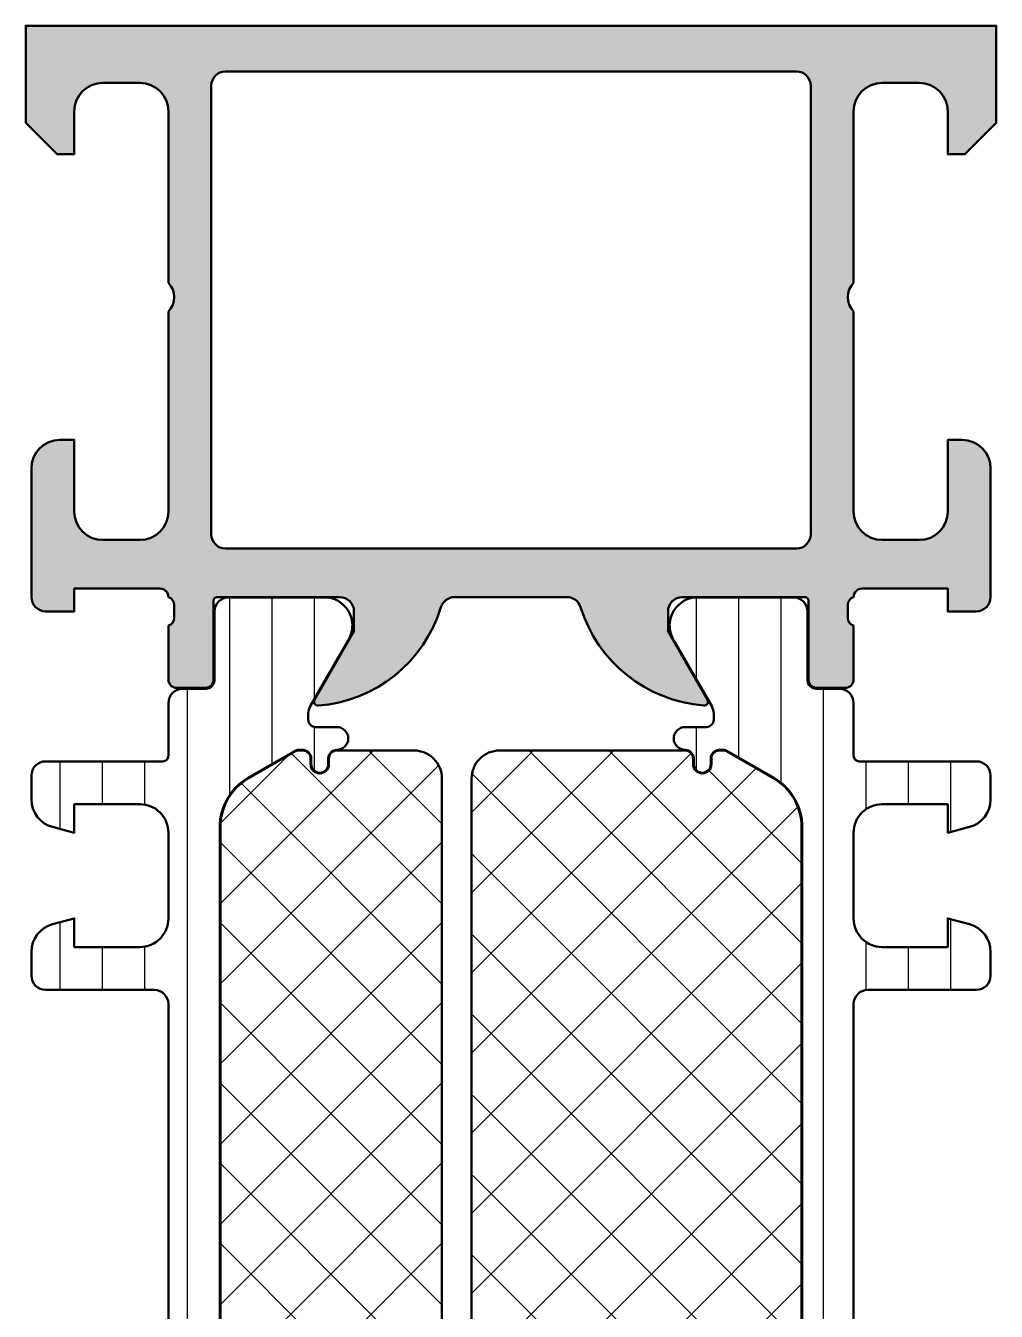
# Model space of a CAD drawing. Extents: x 0 to 115, y 0 to 90.
# Drawn here: x 30 to 64, y 45 to 90 of the extents above; entities that cross this region are included whole.
import ezdxf

# ---------------------------------------------------------------- set-up
doc = ezdxf.new("R2010")
doc.units = 0
for name, color, linetype, lineweight in [('0S-Alu contour', 7, 'Continuous', 50), ('0S-Alu hatch', 252, 'Continuous', 25), ('0S-Plastic contour', 254, 'Continuous', 50), ('0S-Plastic hatch', 253, 'Continuous', 25), ('0S-PT contour', 91, 'Continuous', 50), ('0S-PT hatch', 103, 'Continuous', 25)]:
    doc.layers.add(name, color=color, linetype=linetype, lineweight=lineweight)
pattern_1 = [(90, (0, 0), (-1.4859, 0), [])]
pattern_2 = [(135, (0, 0), (-1.403165018917055, -1.403165018917055), []), (225, (0, 0), (1.403165018917055, -1.403165018917055), [])]

# ---------------------------------------------------------------- blocks, each defined once
blk = doc.blocks.new('345110__4927C524_B477_42C3_8985_33E6DEE008B9_')
at = {"layer": '0S-Alu hatch'}
h = blk.add_hatch(color=256, dxfattribs=at)
edge = h.paths.add_edge_path()
edge.add_line((30.00004422857401, 86.5999677690238), (31.10001981451151, 85.49999242150488))
edge.add_line((31.10001981451151, 85.49999242150488), (31.69999540044901, 85.49999242150488))
edge.add_line((31.69999540044901, 85.49999242150488), (31.69999540044901, 87.0004499467582))
edge.add_ellipse((32.70008179972455, 87.00035591739982), major_axis=(-1.000086403695916, 0), ratio=1, start_angle=270.004949886159, end_angle=359.99461298015063, ccw=False)
edge.add_line((32.69999540044902, 88.00044231736364), (34.000044228574, 88.00044231736364))
edge.add_ellipse((33.9999894198858, 87.0003875090645), major_axis=(-1.000054809801082, 0), ratio=1, start_angle=180.002703004082, end_angle=269.99685986559376, ccw=False)
edge.add_line((35.00004422857401, 87.0004346879711), (35.00004422857401, 80.99999957406224))
edge.add_ellipse((34.47520488825566, 80.49999957406226), major_axis=(-0.7248836686985038, 0), ratio=1, start_angle=136.3884232636862, end_angle=223.6115767363138, ccw=False)
edge.add_line((35.00004422857401, 79.99999957406226), (35.00004422857401, 72.99999957406224))
edge.add_ellipse((33.99998543084504, 73.00005837179123), major_axis=(-1.000058799457453, 0), ratio=1, start_angle=90.003368663642, end_angle=179.996631336242, ccw=False)
edge.add_line((34.00004422857403, 71.99999957406226), (32.699995400449, 71.99999957406226))
edge.add_ellipse((32.70008287101794, 73.00008704463119), major_axis=(-1.000087474394144, 0), ratio=1, start_angle=0.005011256110094564, end_angle=89.99498874391821, ccw=False)
edge.add_line((31.69999540044901, 72.99999957406175), (31.69999540044901, 75.49999957406224))
edge.add_line((31.69999540044901, 75.49999957406224), (31.19999540044901, 75.49999957406224))
edge.add_arc((31.20008287101796, 74.49991210349332), 1.000087474394158, 90.00501125608184, 179.9949887438899)
edge.add_line((30.19999540044902, 74.49999957406276), (30.20005643560526, 69.99999957406226))
edge.add_arc((30.70002569498461, 69.99997646242528), 0.499969259913529, 179.9973514386468, 270.0035228322333)
edge.add_line((30.70005643560527, 69.50000720345679), (31.70005643560526, 69.49999957406226))
edge.add_line((31.70005643560526, 69.49999957406226), (31.70005643560525, 70.29999499642554))
edge.add_line((31.70005643560525, 70.29999499642554), (34.69999721518597, 70.29999499642554))
edge.add_ellipse((34.69992373462045, 69.9999950054245), major_axis=(-0.3000000000000338, 0), ratio=1, start_angle=180.024914814169, end_angle=269.9859662455902, ccw=False)
edge.add_ellipse((34.92108725971384, 69.73260486708922), major_axis=(-0.2788950563274112, 0), ratio=1, start_angle=178.8354106258941, end_angle=253.5801235805034, ccw=False)
edge.add_line((35.19992470625686, 69.72693645909081), (35.19992470625687, 69.27334245909081))
edge.add_ellipse((34.92105661061367, 69.26768179961378), major_axis=(-0.2789255417371784, 0), ratio=1, start_angle=106.42459455535919, end_angle=181.1628700728806, ccw=False)
edge.add_line((34.99992370625687, 69.00013845909082), (34.99992370625687, 67.12012745908228))
edge.add_arc((35.29992370625687, 67.12012745908228), 0.2999999999999971, 180, 270)
edge.add_line((35.29992370625687, 66.8201274590823), (36.27989802529965, 66.8201274590823))
edge.add_arc((36.27989802529965, 67.12012745908228), 0.2999999999999971, 270, 360)
edge.add_line((36.57989802529965, 67.12012745908228), (36.57989802529965, 69.88012910042598))
edge.add_ellipse((36.69989802529967, 69.88012910042595), major_axis=(-0.1200000000000187, 0), ratio=1, start_angle=269.99990065166475, end_angle=360, ccw=False)
edge.add_line((36.69989823337433, 70.00012910042578), (40.99992215826151, 70.00012164437474))
edge.add_ellipse((40.99993504051518, 69.50013452676679), major_axis=(-0.4999871177739289, 0), ratio=1, start_angle=179.9993980350858, end_angle=270.0014762355657, ccw=False)
edge.add_line((41.49992215826151, 69.50012927376724), (41.49992215826151, 68.80012469613257))
edge.add_line((41.49992215826151, 68.80012469613257), (40.11785154607816, 66.40630031446209))
edge.add_arc((40.23623731597507, 66.33795048281695), 0.1367000000000039, 150.0000814796172, 274.3397826725443)
edge.add_arc((39.87716225525233, 71.06955298671195), 4.881907809369219, 274.3397826725372, 343.0454840365642)
edge.add_ellipse((45.02515379858633, 69.50012164437484), major_axis=(-0.499999999999915, 0), ratio=1, start_angle=269.9999999999984, end_angle=343.04548403656656, ccw=False)
edge.add_line((45.02515379858635, 70.00012164437474), (48.95788480078621, 70.00012164437474))
edge.add_ellipse((48.9578848007863, 69.50012164437481), major_axis=(-0.4999999999999432, 0), ratio=1, start_angle=197.2895527157427, end_angle=270.0000000000106, ccw=False)
edge.add_arc((54.13592780200684, 71.1118667470228), 4.923085062803216, 197.2895527157344, 265.5272736079399)
edge.add_arc((53.7626637646576, 66.34005829237509), 0.1367000000000132, 265.5272736079397, 389.9999185203864)
edge.add_line((53.88104953455452, 66.40840812402024), (52.50019586279032, 68.80012469613257))
edge.add_line((52.50019586279032, 68.80012469613257), (52.50019586279032, 69.50012927376929))
edge.add_ellipse((53.00018298053668, 69.50013452676677), major_axis=(-0.4999871177739523, 0), ratio=1, start_angle=-90.00147623556319, end_angle=0.0006019649143240713, ccw=False)
edge.add_line((53.00019586279032, 70.00012164437474), (57.30021978766154, 70.0001291004258))
edge.add_ellipse((57.30021999573622, 69.88012910042598), major_axis=(-0.1200000000000002, 0), ratio=1, start_angle=180, end_angle=270.0000993483421, ccw=False)
edge.add_line((57.42021999573623, 69.88012910042598), (57.42021999573623, 67.120127459043))
edge.add_arc((57.72021999573621, 67.120127459043), 0.2999999999999971, 180, 270)
edge.add_line((57.72021999573621, 66.82012745904301), (58.70019431477901, 66.82012745904301))
edge.add_arc((58.70019431477901, 67.120127459043), 0.2999999999999971, 270, 360)
edge.add_line((59.000194314779, 67.120127459043), (59.000194314779, 69.00013845905153))
edge.add_ellipse((59.07906141042218, 69.26768179957448), major_axis=(-0.2789255417371599, 0), ratio=1, start_angle=-1.1628700728833792, end_angle=73.57540544464422, ccw=False)
edge.add_line((58.80019331477901, 69.27334245905152), (58.80019331477901, 69.72693645905152))
edge.add_ellipse((59.079030761322, 69.7326048670499), major_axis=(-0.2788950563273741, 0), ratio=1, start_angle=-73.58012358051297, end_angle=1.1645893740997053, ccw=False)
edge.add_ellipse((59.30019428644307, 69.99999500539685), major_axis=(-0.3000000000276696, 0), ratio=1, start_angle=270.0140337566381, end_angle=359.9750851880692, ccw=False)
edge.add_line((59.30012080586587, 70.29999499642554), (62.30006146623728, 70.29999499642554))
edge.add_line((62.30006146623728, 70.29999499642554), (62.30006146623728, 69.49999957406226))
edge.add_line((62.30006146623728, 69.49999957406226), (63.30006146623727, 69.50000720345679))
edge.add_arc((63.30009220685794, 69.99997646242527), 0.4999692599135209, 269.9964771677659, 360.0026485613531)
edge.add_line((63.80006146623728, 69.99999957406229), (63.80012250139353, 74.49999957406226))
edge.add_arc((62.80003503082459, 74.49991210349332), 1.000087474394158, 0.0050112561101264, 89.99498874391819)
edge.add_line((62.80012250139353, 75.49999957406224), (62.30012250139353, 75.49999957406224))
edge.add_line((62.30012250139353, 75.49999957406224), (62.30012250139353, 72.99999957406224))
edge.add_ellipse((61.30003510392049, 73.00008697152487), major_axis=(-1.000087401291862, 0), ratio=1, start_angle=90.00501389831959, end_angle=179.9949929319336, ccw=False)
edge.add_line((61.30012262060282, 71.99999957406226), (60.00007379247782, 71.99999957406226))
edge.add_ellipse((60.00013259020679, 73.00005837179123), major_axis=(-1.000058799457453, 0), ratio=1, start_angle=0.0033686637580103707, end_angle=89.9966313363588, ccw=False)
edge.add_line((59.00007379247782, 72.99999957406021), (59.00007379247782, 79.99999957406226))
edge.add_ellipse((59.52491313279617, 80.49999957406226), major_axis=(-0.7248836686985038, 0), ratio=1, start_angle=-43.61157673631379, end_angle=43.61157673631379, ccw=False)
edge.add_line((59.00007379247782, 80.99999957406224), (59.00007379247782, 87.0004346879691))
edge.add_ellipse((60.00012860116605, 87.00038750906447), major_axis=(-1.000054809801089, 0), ratio=1, start_angle=270.00314013440743, end_angle=359.997296995918, ccw=False)
edge.add_line((60.00007379247782, 88.00044231736364), (61.30012262060282, 88.00044231736364))
edge.add_ellipse((61.3000361749872, 87.00035599027989), major_axis=(-1.000086330819863, 0), ratio=1, start_angle=180.0053828449331, end_angle=269.9950474586182, ccw=False)
edge.add_line((62.30012250139353, 87.00044994675758), (62.30012250139353, 85.49999242150488))
edge.add_line((62.30012250139353, 85.49999242150488), (62.90009808733103, 85.49999242150488))
edge.add_line((62.90009808733103, 85.49999242150488), (64.00007367804156, 86.5999677690238))
edge.add_line((64.00007367804156, 86.5999677690238), (64.00004316046343, 89.9999998487151))
edge.add_line((64.00004316046343, 89.9999998487151), (30.00004422857401, 89.9999998487151))
edge.add_line((30.00004422857401, 89.9999998487151), (30.00004422857401, 86.5999677690238))
edge = h.paths.add_edge_path()
edge.add_line((37.00005758001444, 88.39999370896521), (57.00005853368875, 88.39999370896521))
edge.add_ellipse((57.00005579282115, 87.8999909680976), major_axis=(-0.5000027408751199, 0), ratio=1, start_angle=180.0003140784808, end_angle=269.99968592142943, ccw=False)
edge.add_line((57.50005853368875, 87.89999370896523), (57.50005853368875, 72.19999652230524))
edge.add_ellipse((57.00005579282114, 72.19999926317206), major_axis=(-0.500002740875127, 0), ratio=1, start_angle=90.00031407857142, end_angle=179.9996859215194, ccw=False)
edge.add_line((57.00005853368875, 71.69999652230445), (37.00005758001444, 71.69999652230445))
edge.add_ellipse((37.00006032088204, 72.19999926317205), major_axis=(-0.5000027408751128, 0), ratio=1, start_angle=0.00031407848081244083, end_angle=89.99968592143023, ccw=False)
edge.add_line((36.50005758001444, 72.19999652230445), (36.50005758001444, 87.89999370896442))
edge.add_ellipse((37.00006032088205, 87.8999909680976), major_axis=(-0.500002740875127, 0), ratio=1, start_angle=270.0003140785705, end_angle=359.99968592151924, ccw=False)
at = {"layer": '0S-Alu contour', "color": 7}
for points in [[(62.30012250139353, 87.00044994675758), (62.30012250139353, 85.49999242150488), (62.90009808733103, 85.49999242150488), (64.00007367804156, 86.5999677690238), (64.00004316046343, 89.9999998487151), (30.00004422857401, 89.9999998487151), (30.00004422857401, 86.5999677690238)], [(37.00005758001444, 88.39999370896521), (57.00005853368875, 88.39999370896521)], [(32.69999540044902, 88.00044231736364), (34.000044228574, 88.00044231736364)], [(36.50005758001444, 72.19999652230445), (36.50005758001444, 87.89999370896442)], [(57.50005853368875, 87.89999370896523), (57.50005853368875, 72.19999652230524)], [(60.00007379247782, 88.00044231736364), (61.30012262060282, 88.00044231736364)], [(30.00004422857401, 86.5999677690238), (31.10001981451151, 85.49999242150488), (31.69999540044901, 85.49999242150488), (31.69999540044901, 87.0004499467582)], [(35.00004422857401, 87.0004346879711), (35.00004422857401, 80.99999957406224)], [(59.00007379247782, 80.99999957406224), (59.00007379247782, 87.0004346879691)], [(35.00004422857401, 79.99999957406226), (35.00004422857401, 72.99999957406224)], [(59.00007379247782, 72.99999957406021), (59.00007379247782, 79.99999957406226)], [(31.69999540044901, 72.99999957406175), (31.69999540044901, 75.49999957406224), (31.19999540044901, 75.49999957406224)], [(62.80012250139353, 75.49999957406224), (62.30012250139353, 75.49999957406224), (62.30012250139353, 72.99999957406224)], [(30.19999540044902, 74.49999957406276), (30.20005643560526, 69.99999957406226)], [(63.80006146623728, 69.99999957406229), (63.80012250139353, 74.49999957406226)], [(34.00004422857403, 71.99999957406226), (32.699995400449, 71.99999957406226)], [(57.00005853368875, 71.69999652230445), (37.00005758001444, 71.69999652230445)], [(61.30012262060282, 71.99999957406226), (60.00007379247782, 71.99999957406226)], [(30.70005643560527, 69.50000720345679), (31.70005643560526, 69.49999957406226), (31.70005643560525, 70.29999499642554), (34.69999721518597, 70.29999499642554)], [(59.30012080586587, 70.29999499642554), (62.30006146623728, 70.29999499642554), (62.30006146623728, 69.49999957406226), (63.30006146623727, 69.50000720345679)], [(36.57989802529965, 67.12012745908228), (36.57989802529965, 69.88012910042598)], [(36.69989823337433, 70.00012910042578), (40.99992215826151, 70.00012164437474)], [(45.02515379858635, 70.00012164437474), (48.95788480078621, 70.00012164437474)], [(53.00019586279032, 70.00012164437474), (57.30021978766154, 70.0001291004258)], [(57.42021999573623, 69.88012910042598), (57.42021999573623, 67.120127459043)], [(35.19992470625686, 69.72693645909081), (35.19992470625687, 69.27334245909081)], [(41.49992215826151, 69.50012927376724), (41.49992215826151, 68.80012469613257), (40.11785154607816, 66.40630031446209)], [(53.88104953455452, 66.40840812402024), (52.50019586279032, 68.80012469613257), (52.50019586279032, 69.50012927376929)], [(58.80019331477901, 69.27334245905152), (58.80019331477901, 69.72693645905152)], [(34.99992370625687, 69.00013845909082), (34.99992370625687, 67.12012745908228)], [(59.000194314779, 67.120127459043), (59.000194314779, 69.00013845905153)], [(35.29992370625687, 66.8201274590823), (36.27989802529965, 66.8201274590823)], [(57.72021999573621, 66.82012745904301), (58.70019431477901, 66.82012745904301)]]:
    blk.add_lwpolyline(points, dxfattribs=at)
at = {"layer": '0S-Alu contour', "color": 7, "extrusion": (0, 0, -1)}
for centre, radius, start, end in [((-37.00006032088205, 87.8999909680976), 0.500002740875127, 0.0003140784807261, 89.99968592142947), ((-57.00005579282115, 87.8999909680976), 0.5000027408751199, 90.00031407857054, 179.9996859215192), ((-32.70008179972455, 87.00035591739982), 1.000086403695916, 0.0053870198493499, 89.99505011384096), ((-33.9999894198858, 87.0003875090645), 1.000054809801082, 90.00314013440622, 179.997296995918), ((-60.00012860116605, 87.00038750906447), 1.000054809801089, 0.0027030040819815, 89.99685986559255), ((-61.3000361749872, 87.00035599027989), 1.000086330819863, 90.00495254138177, 179.9946171550669), ((-34.47520488825566, 80.49999957406226), 0.7248836686985038, 136.3884232636862, 223.6115767363138), ((-59.52491313279617, 80.49999957406226), 0.7248836686985038, 316.3884232636862, 43.61157673631377), ((-32.70008287101794, 73.00008704463119), 1.000087474394144, 270.0050112560818, 359.9949887438899), ((-33.99998543084504, 73.00005837179123), 1.000058799457453, 180.003368663758, 269.996631336358), ((-60.00013259020679, 73.00005837179123), 1.000058799457453, 270.0033686636412, 359.996631336242), ((-61.30003510392049, 73.00008697152487), 1.000087401291862, 180.0050070680665, 269.9949861016804), ((-37.00006032088204, 72.19999926317205), 0.5000027408751128, 270.0003140785698, 359.9996859215192), ((-57.00005579282114, 72.19999926317206), 0.500002740875127, 180.0003140784807, 269.9996859214286), ((-34.69992373462045, 69.9999950054245), 0.3000000000000338, 90.01403375440981, 179.975085185831), ((-59.30019428644307, 69.99999500539685), 0.3000000000276696, 0.0249148119308007, 89.98596624336184), ((-34.92108725971384, 69.73260486708922), 0.2788950563274112, 106.4198764194966, 181.164589374106), ((-36.69989802529967, 69.88012910042595), 0.1200000000000188, 0, 90.00009934833525), ((-40.99993504051518, 69.50013452676679), 0.499987117773929, 89.99852376443432, 180.0006019649143), ((-45.02515379858633, 69.50012164437484), 0.499999999999915, 16.95451596343344, 90.0000000000016), ((-48.9578848007863, 69.50012164437481), 0.4999999999999432, 89.99999999998941, 162.7104472842573), ((-53.00018298053668, 69.50013452676677), 0.4999871177739523, 359.9993980350857, 90.00147623556323), ((-57.30021999573622, 69.88012910042598), 0.1200000000000002, 89.99990065165794, 180), ((-59.079030761322, 69.7326048670499), 0.2788950563273741, 358.8354106259003, 73.58012358051296), ((-34.92105661061367, 69.26768179961378), 0.2789255417371784, 178.8371299271194, 253.5754054446408), ((-59.07906141042218, 69.26768179957448), 0.2789255417371599, 286.4245945553559, 1.162870072883403)]:
    blk.add_arc(centre, radius, start, end, dxfattribs=at)
at = {"layer": '0S-Alu contour', "color": 7}
for centre, radius, start, end in [((31.20008287101796, 74.49991210349332), 1.000087474394158, 90.00501125608184, 179.9949887438899), ((62.80003503082459, 74.49991210349332), 1.000087474394158, 0.0050112561101264, 89.99498874391819), ((30.70002569498461, 69.99997646242528), 0.499969259913529, 179.9973514386468, 270.0035228322333), ((63.30009220685794, 69.99997646242527), 0.4999692599135209, 269.9964771677659, 0.0026485613531484), ((39.87716225525233, 71.06955298671195), 4.881907809369219, 274.3397826725372, 343.0454840365642), ((54.13592780200684, 71.1118667470228), 4.923085062803216, 197.2895527157344, 265.5272736079399), ((35.29992370625687, 67.12012745908228), 0.2999999999999971, 180, 270), ((36.27989802529965, 67.12012745908228), 0.2999999999999971, 270, 0), ((57.72021999573621, 67.120127459043), 0.2999999999999971, 180, 270), ((58.70019431477901, 67.120127459043), 0.2999999999999971, 270, 0), ((40.23623731597507, 66.33795048281695), 0.1367000000000039, 150.0000814796172, 274.3397826725443), ((53.7626637646576, 66.34005829237509), 0.1367000000000132, 265.5272736079397, 29.99991852038641)]:
    blk.add_arc(centre, radius, start, end, dxfattribs=at)
blk = doc.blocks.new('284597__EB45C29D_2BEA_4F3C_B170_EEB156AF9624___F78159AC_2E2B_49CC_8DCA_907E522DD511_')
at = {"layer": '0S-Plastic hatch'}
h = blk.add_hatch(dxfattribs=at)
h.set_pattern_fill('ANSI31', color=256, scale=0.4680000000000001, angle=45, style=0)
h.set_pattern_definition(pattern_1)
edge = h.paths.add_edge_path()
edge.add_ellipse((31.19999927007807, 62.91925077667281), major_axis=(-0.9999999999999246, 0), ratio=1, start_angle=0, end_angle=75.00000000000142, ccw=False)
edge.add_line((30.19999927007815, 62.91925077667278), (30.19999927007815, 63.75000000004718))
edge.add_ellipse((30.69999927007814, 63.75000000004718), major_axis=(-0.4999999999999965, 0), ratio=1, start_angle=270.00000000000284, end_angle=360, ccw=False)
edge.add_line((30.69999927007812, 64.25000000004718), (34.79999927007813, 64.25000000004712))
edge.add_arc((34.79999927007814, 64.45000000004713), 0.2000000000000028, 269.999999999998, 360)
edge.add_line((34.99999927007814, 64.45000000004711), (34.99999927007814, 66.29000567895665))
edge.add_ellipse((35.49999659117584, 66.29000567895665), major_axis=(-0.4999973210976946, 0), ratio=1, start_angle=269.9996930179746, end_angle=360, ccw=False)
edge.add_line((35.49999927008503, 66.79000300004716), (36.31033060341838, 66.79000300004716))
edge.add_arc((36.31033060341839, 67.09000300004716), 0.2999999999999971, 269.9999999999973, 360)
edge.add_line((36.61033060341839, 67.09000300004713), (36.60999865302136, 69.49000138298342))
edge.add_ellipse((37.10999463045999, 69.49000402260852), major_axis=(-0.4999959774456046, 0), ratio=1, start_angle=-90.00030248118168, end_angle=0.0003024817733034979, ccw=False)
edge.add_line((37.10999727008503, 69.99000000004716), (40.58653876818453, 69.99000000004716))
edge.add_ellipse((40.44422811919317, 69.00018192532431), major_axis=(-0.9999960709244742, 0), ratio=1, start_angle=147.2729839001598, end_angle=261.81839194810016, ccw=False)
edge.add_line((41.28548076818453, 68.45954700004717), (39.96696391887338, 66.17580851337488))
edge.add_arc((40.39997663560373, 65.92580853907532), 0.4999999999999856, 150.0000034006544, 180.0057438232341)
edge.add_line((39.8999766381162, 65.9257584147615), (39.89999927008756, 65.7000000000647))
edge.add_arc((40.14999927010504, 65.70000000006468), 0.2500000000174865, 180, 270.0000000000017)
edge.add_line((40.14999927010505, 65.4500000000472), (40.90040590946913, 65.45000000004715))
edge.add_ellipse((40.90040590946913, 65.05074092693039), major_axis=(-0.3992590731167667, 0), ratio=1, start_angle=90, end_angle=270, ccw=False)
edge.add_arc((40.90040590946911, 64.35000000004706), 0.3014818537665747, 89.99999999999729, 180)
edge.add_line((40.59892405570255, 64.35000000004712), (40.59892405570255, 64.1494292047609))
edge.add_ellipse((40.29949485098879, 64.14942920476093), major_axis=(-0.2994292047137605, 0), ratio=1, start_angle=0, end_angle=180, ccw=False)
edge.add_line((40.00006564627503, 64.14942920476093), (40.00006564627503, 64.35000000004723))
edge.add_arc((39.70006564627507, 64.3500000000472), 0.2999999999999687, 0, 86.60636072854707)
edge.add_line((39.71782431216349, 64.64947392175966), (39.53498646061771, 64.6494739217597))
edge.add_arc((39.5349864606176, 64.4494739217596), 0.2000000000000739, 89.99999999996743, 119.9999999999645)
edge.add_line((39.43498646061767, 64.62267900251663), (37.79999927007812, 63.6787187079369))
edge.add_arc((38.79999927007803, 61.94666790036811), 1.999999999999881, 119.9999999999991, 180)
edge.add_line((36.79999927007815, 61.94666790036815), (36.79999927007815, 20.55333209967902))
edge.add_arc((38.79999927007811, 20.55333209967904), 1.999999999999957, 180, 240.0000000000009)
edge.add_line((37.79999927007815, 18.82128129211018), (39.43498646061765, 17.87732099753067))
edge.add_arc((39.53498646061786, 18.05052607828744), 0.2000000000000044, 239.9999999999321, 269.9999999999288)
edge.add_line((39.53498646061761, 17.85052607828743), (39.71782431216351, 17.85052607828749))
edge.add_arc((39.70006564627508, 18.14999999999994), 0.2999999999999465, 273.3936392714545, 360)
edge.add_line((40.00006564627502, 18.14999999999993), (40.00006564627502, 18.35057079528619))
edge.add_ellipse((40.29949485098879, 18.35057079528619), major_axis=(-0.2994292047137676, 0), ratio=1, start_angle=180, end_angle=360, ccw=False)
edge.add_line((40.59892405570256, 18.35057079528622), (40.59892405570255, 18.14999999999993))
edge.add_arc((40.90040590946908, 18.15000000000002), 0.3014818537665249, 180, 270.0000000000108)
edge.add_ellipse((40.90040590946913, 17.44925907311674), major_axis=(-0.3992590731167524, 0), ratio=1, start_angle=90, end_angle=270, ccw=False)
edge.add_line((40.90040590946913, 17.04999999999999), (40.149999270105, 17.04999999999996))
edge.add_arc((40.14999927010502, 16.79999999998248), 0.2500000000174793, 90.00000000000325, 180)
edge.add_line((39.89999927008754, 16.7999999999824), (39.8999766381162, 16.5742415852856))
edge.add_arc((40.39997663560375, 16.57419146097178), 0.4999999999999961, 179.9942561767658, 209.9999965993444)
edge.add_line((39.96696391887338, 16.32419148667223), (41.28548076818452, 14.04045299999995))
edge.add_ellipse((40.44422811919318, 13.4998180747228), major_axis=(-0.9999960709244679, 0), ratio=1, start_angle=98.1816080518995, end_angle=212.7270160998411, ccw=False)
edge.add_line((40.58653876818453, 12.50999999999996), (37.10999727008504, 12.50999999999996))
edge.add_ellipse((37.10999463045998, 13.00999597743859), major_axis=(-0.4999959774455922, 0), ratio=1, start_angle=-0.0003024817733034979, end_angle=90.00030248118418, ccw=False)
edge.add_line((36.60999865302136, 13.00999861706367), (36.61033060341838, 15.40999699999995))
edge.add_arc((36.31033060341837, 15.40999699999995), 0.3000000000000114, 0, 90)
edge.add_line((36.31033060341837, 15.70999699999996), (35.49999927008502, 15.70999699999996))
edge.add_ellipse((35.49999659117582, 16.20999432109046), major_axis=(-0.4999973210976841, 0), ratio=1, start_angle=0, end_angle=90.00030698202619, ccw=False)
edge.add_line((34.99999927007814, 16.20999432109047), (34.99999927007814, 18.0499999999999))
edge.add_arc((34.79999927007813, 18.04999999999996), 0.200000000000017, 0, 89.99999999998983)
edge.add_line((34.79999927007816, 18.24999999999997), (30.69999927007813, 18.24999999999992))
edge.add_ellipse((30.69999927007814, 18.74999999999991), major_axis=(-0.4999999999999894, 0), ratio=1, start_angle=0, end_angle=89.9999999999996, ccw=False)
edge.add_line((30.19999927007815, 18.74999999999992), (30.19999927007815, 19.58074922337429))
edge.add_ellipse((31.19999927007813, 19.58074922337431), major_axis=(-0.9999999999999822, 0), ratio=1, start_angle=285.0000000000006, end_angle=360, ccw=False)
edge.add_line((30.9411802249756, 20.54667504966336), (31.69999927007814, 20.74999999999998))
edge.add_line((31.69999927007814, 20.74999999999998), (31.69999927007814, 19.74999999999998))
edge.add_line((31.69999927007814, 19.74999999999998), (33.99999927007814, 19.74999999999998))
edge.add_arc((33.99999927007814, 20.74999999999997), 0.9999999999999964, 270, 360)
edge.add_line((34.99999927007813, 20.74999999999998), (34.99999927007814, 23.75000000000004))
edge.add_arc((33.99999927007821, 23.74999999999999), 0.999999999999936, 0, 90.00000000000244)
edge.add_line((33.99999927007816, 24.74999999999992), (31.69999927007815, 24.74999999999995))
edge.add_line((31.69999927007815, 24.74999999999995), (31.69999927007815, 23.75000000000003))
edge.add_line((31.69999927007815, 23.75000000000003), (30.94118022497569, 23.95332495033652))
edge.add_ellipse((31.19999927007823, 24.91925077662568), major_axis=(-1.000000000000096, 0), ratio=1, start_angle=0, end_angle=75.00000000000011, ccw=False)
edge.add_line((30.19999927007813, 24.91925077662567), (30.19999927007814, 25.75000000000001))
edge.add_ellipse((30.69999927007811, 25.75000000000001), major_axis=(-0.4999999999999645, 0), ratio=1, start_angle=270.00000000000125, end_angle=360, ccw=False)
edge.add_line((30.6999992700781, 26.24999999999998), (34.49999927007814, 26.24999999999998))
edge.add_arc((34.49999927007816, 26.74999999999996), 0.4999999999999823, 269.9999999999984, 360)
edge.add_line((34.99999927007813, 26.74999999999995), (34.99999927007814, 55.75000000004711))
edge.add_arc((34.49999927007814, 55.75000000004716), 0.5, 0, 89.9999999999992)
edge.add_line((34.49999927007815, 56.25000000004716), (30.69999927007807, 56.25000000004716))
edge.add_ellipse((30.69999927007812, 56.75000000004712), major_axis=(-0.4999999999999645, 0), ratio=1, start_angle=0, end_angle=89.99999999999511, ccw=False)
edge.add_line((30.19999927007815, 56.75000000004715), (30.19999927007814, 57.58074922342157))
edge.add_ellipse((31.19999927007811, 57.58074922342157), major_axis=(-0.999999999999968, 0), ratio=1, start_angle=284.99999999999875, end_angle=360, ccw=False)
edge.add_line((30.94118022497561, 58.54667504971062), (31.69999927007815, 58.75000000004716))
edge.add_line((31.69999927007815, 58.75000000004716), (31.69999927007815, 57.75000000004716))
edge.add_line((31.69999927007815, 57.75000000004716), (33.99999927007812, 57.75000000004716))
edge.add_arc((33.99999927007816, 58.75000000004715), 0.9999999999999928, 269.9999999999976, 360)
edge.add_line((34.99999927007815, 58.75000000004715), (34.99999927007814, 61.75000000004721))
edge.add_arc((33.99999927007814, 61.75000000004716), 1, 0, 90.00000000000244)
edge.add_line((33.9999992700781, 62.75000000004716), (31.69999927007815, 62.75000000004711))
edge.add_line((31.69999927007815, 62.75000000004711), (31.69999927007815, 61.75000000004717))
edge.add_line((31.69999927007815, 61.75000000004717), (30.94118022497559, 61.95332495038381))
at = {"layer": '0S-Plastic contour', "color": 7}
for points in [[(37.10999727008503, 69.99000000004716), (40.58653876818453, 69.99000000004716)], [(36.61033060341839, 67.09000300004713), (36.60999865302136, 69.49000138298342)], [(41.28548076818453, 68.45954700004717), (39.96696391887338, 66.17580851337488)], [(35.49999927008503, 66.79000300004716), (36.31033060341838, 66.79000300004716)], [(34.99999927007814, 64.45000000004711), (34.99999927007814, 66.29000567895665)], [(39.8999766381162, 65.9257584147615), (39.89999927008756, 65.7000000000647)], [(40.14999927010505, 65.4500000000472), (40.90040590946913, 65.45000000004715)], [(39.43498646061767, 64.62267900251663), (37.79999927007812, 63.6787187079369)], [(39.71782431216349, 64.64947392175966), (39.53498646061771, 64.6494739217597)], [(30.69999927007812, 64.25000000004718), (34.79999927007813, 64.25000000004712)], [(40.00006564627503, 64.14942920476093), (40.00006564627503, 64.35000000004723)], [(40.59892405570255, 64.35000000004712), (40.59892405570255, 64.1494292047609)], [(30.19999927007815, 62.91925077667278), (30.19999927007815, 63.75000000004718)], [(33.9999992700781, 62.75000000004716), (31.69999927007815, 62.75000000004711), (31.69999927007815, 61.75000000004717), (30.94118022497559, 61.95332495038381)], [(34.99999927007815, 58.75000000004715), (34.99999927007814, 61.75000000004721)], [(36.79999927007815, 61.94666790036815), (36.79999927007815, 20.55333209967902)], [(30.94118022497561, 58.54667504971062), (31.69999927007815, 58.75000000004716), (31.69999927007815, 57.75000000004716), (33.99999927007812, 57.75000000004716)], [(30.19999927007815, 56.75000000004715), (30.19999927007814, 57.58074922342157)], [(34.49999927007815, 56.25000000004716), (30.69999927007807, 56.25000000004716)], [(34.99999927007813, 26.74999999999995), (34.99999927007814, 55.75000000004711)]]:
    blk.add_lwpolyline(points, dxfattribs=at)
at = {"layer": '0S-Plastic contour', "color": 7, "extrusion": (0, 0, -1)}
for centre, radius, start, end in [((-37.10999463045999, 69.49000402260852), 0.4999959774456046, 359.9996975182267, 90.0003024811818), ((-40.44422811919317, 69.00018192532431), 0.9999960709244742, 98.18160805189984, 212.7270160998402), ((-35.49999659117584, 66.29000567895665), 0.4999973210976947, 0, 90.00030698202538), ((-40.90040590946913, 65.05074092693039), 0.3992590731167667, 90, 270), ((-30.69999927007814, 63.75000000004718), 0.4999999999999965, 0, 89.99999999999714), ((-40.29949485098879, 64.14942920476093), 0.2994292047137605, 180, 0), ((-31.19999927007807, 62.91925077667281), 0.9999999999999246, 284.9999999999986, 0), ((-31.19999927007811, 57.58074922342157), 0.999999999999968, 0, 75.00000000000126), ((-30.69999927007812, 56.75000000004712), 0.4999999999999645, 270.0000000000049, 0)]:
    blk.add_arc(centre, radius, start, end, dxfattribs=at)
at = {"layer": '0S-Plastic contour', "color": 7}
for centre, radius, start, end in [((36.31033060341839, 67.09000300004716), 0.2999999999999971, 269.9999999999973, 0), ((40.39997663560373, 65.92580853907532), 0.4999999999999856, 150.0000034006544, 180.0057438232341), ((40.14999927010504, 65.70000000006468), 0.2500000000174865, 180, 270.0000000000017), ((34.79999927007814, 64.45000000004713), 0.2000000000000028, 269.999999999998, 0), ((39.5349864606176, 64.4494739217596), 0.2000000000000739, 89.99999999996743, 119.9999999999645), ((39.70006564627507, 64.3500000000472), 0.2999999999999687, 0, 86.60636072854707), ((40.90040590946911, 64.35000000004706), 0.3014818537665747, 89.99999999999729, 180), ((38.79999927007803, 61.94666790036811), 1.999999999999881, 119.9999999999991, 180), ((33.99999927007814, 61.75000000004716), 1, 0, 90.00000000000244), ((33.99999927007816, 58.75000000004715), 0.9999999999999928, 269.9999999999976, 0), ((34.49999927007814, 55.75000000004716), 0.5, 0, 89.9999999999992)]:
    blk.add_arc(centre, radius, start, end, dxfattribs=at)
blk = doc.blocks.new('284597__0D9112DC_7072_488D_A98E_3410700E8DB8___1456116E_A864_4FE1_962E_BF148B484E81_')
at = {"layer": '0S-Plastic hatch'}
h = blk.add_hatch(dxfattribs=at)
h.set_pattern_fill('ANSI31', color=256, scale=0.4680000000000001, angle=45, style=0)
h.set_pattern_definition(pattern_1)
edge = h.paths.add_edge_path()
edge.add_line((63.80004504644476, 62.91925062538794), (63.80004504644476, 63.74999984876232))
edge.add_arc((63.30004504644478, 63.74999984876232), 0.4999999999999858, 0, 89.9999999999992)
edge.add_line((63.30004504644479, 64.24999984876231), (59.20004504644477, 64.24999984876226))
edge.add_ellipse((59.20004504644479, 64.44999984876227), major_axis=(-0.200000000000017, 0), ratio=1, start_angle=0, end_angle=89.99999999999591, ccw=False)
edge.add_line((59.00004504644477, 64.44999984876233), (59.00004504644477, 66.29000552767178))
edge.add_arc((58.50004772534707, 66.29000552767178), 0.4999973210976947, 0, 90.00030698202455)
edge.add_line((58.50004504643789, 66.7900028487623), (57.68971371310453, 66.79000284876228))
edge.add_ellipse((57.68971371310453, 67.09000284876228), major_axis=(-0.2999999999999971, 0), ratio=1, start_angle=0, end_angle=90, ccw=False)
edge.add_line((57.38971371310452, 67.0900028487623), (57.39004566350155, 69.49000123169859))
edge.add_arc((56.89004968606294, 69.49000387132365), 0.4999959774455975, 359.9996975182267, 450.0003024811858)
edge.add_line((56.89004704643786, 69.98999984876228), (53.41350554833838, 69.98999984876227))
edge.add_arc((53.55581619732973, 69.00018177403943), 0.9999960709244582, 98.18160805189915, 212.72701609984)
edge.add_line((52.71456354833839, 68.4595468487623), (54.03308039764953, 66.17580836209004))
edge.add_ellipse((53.6000676809191, 65.92580838779045), major_axis=(-0.5000000000000551, 0), ratio=1, start_angle=179.994256176766, end_angle=209.9999965993447, ccw=False)
edge.add_line((54.10006767840671, 65.92575826347667), (54.10004504643535, 65.69999984877984))
edge.add_ellipse((53.85004504641785, 65.6999998487798), major_axis=(-0.2500000000175007, 0), ratio=1, start_angle=90.00000000000159, end_angle=180, ccw=False)
edge.add_line((53.85004504641786, 65.4499998487623), (53.09963840705377, 65.44999984876227))
edge.add_arc((53.09963840705377, 65.05074077564552), 0.3992590731167524, 90, 270)
edge.add_ellipse((53.09963840705378, 64.3499998487622), major_axis=(-0.3014818537665604, 0), ratio=1, start_angle=180, end_angle=270.00000000000273, ccw=False)
edge.add_line((53.40112026082035, 64.34999984876227), (53.40112026082035, 64.14942905347604))
edge.add_arc((53.70054946553412, 64.14942905347607), 0.2994292047137605, 180, 360)
edge.add_line((53.99997867024787, 64.1494290534761), (53.99997867024788, 64.34999984876237))
edge.add_ellipse((54.29997867024784, 64.34999984876234), major_axis=(-0.2999999999999616, 0), ratio=1, start_angle=273.3936392714543, end_angle=360, ccw=False)
edge.add_line((54.28222000435941, 64.64947377047478), (54.46505785590521, 64.64947377047483))
edge.add_ellipse((54.46505785590534, 64.44947377047488), major_axis=(-0.199999999999946, 0), ratio=1, start_angle=240.000000000026, end_angle=270.0000000000346, ccw=False)
edge.add_line((54.56505785590523, 64.62267885123177), (56.20004504644478, 63.67871855665205))
edge.add_ellipse((55.20004504644483, 61.94666774908323), major_axis=(-1.999999999999923, 0), ratio=1, start_angle=180, end_angle=240.0000000000004, ccw=False)
edge.add_line((57.20004504644475, 61.94666774908327), (57.20004504644477, 20.55333194839416))
edge.add_ellipse((55.20004504644477, 20.5533319483942), major_axis=(-2, 0), ratio=1, start_angle=119.9999999999996, end_angle=180, ccw=False)
edge.add_line((56.20004504644476, 18.82128114082531), (54.56505785590525, 17.8773208462458))
edge.add_ellipse((54.46505785590504, 18.05052592700258), major_axis=(-0.200000000000008, 0), ratio=1, start_angle=90.00000000007333, end_angle=120.00000000006969, ccw=False)
edge.add_line((54.4650578559053, 17.85052592700257), (54.2822200043594, 17.85052592700263))
edge.add_ellipse((54.29997867024783, 18.14999984871507), major_axis=(-0.2999999999999501, 0), ratio=1, start_angle=0, end_angle=86.60636072854561, ccw=False)
edge.add_line((53.99997867024788, 18.14999984871506), (53.99997867024788, 18.35057064400133))
edge.add_arc((53.70054946553413, 18.35057064400133), 0.2994292047137676, 0, 180)
edge.add_line((53.40112026082035, 18.35057064400133), (53.40112026082036, 18.14999984871506))
edge.add_ellipse((53.09963840705383, 18.14999984871516), major_axis=(-0.301481853766532, 0), ratio=1, start_angle=89.9999999999892, end_angle=180, ccw=False)
edge.add_arc((53.09963840705377, 17.44925892183188), 0.3992590731167524, 90, 270)
edge.add_line((53.09963840705377, 17.04999984871512), (53.8500450464179, 17.04999984871509))
edge.add_ellipse((53.85004504641788, 16.79999984869762), major_axis=(-0.2500000000174722, 0), ratio=1, start_angle=180, end_angle=269.9999999999951, ccw=False)
edge.add_line((54.10004504643535, 16.79999984869753), (54.10006767840672, 16.57424143400073))
edge.add_ellipse((53.60006870013785, 16.57419103664289), major_axis=(-0.4999989808087619, 0), ratio=1, start_angle=150.0000347009637, end_angle=180.0057751236176, ccw=False)
edge.add_line((54.0330806707957, 16.32419180849046), (52.71456354833839, 14.04045284871509))
edge.add_arc((53.55581619732973, 13.49981792343794), 0.9999960709244718, 147.2729839001593, 261.8183919481001)
edge.add_line((53.41350554833837, 12.50999984871509), (56.89004704643787, 12.5099998487151))
edge.add_arc((56.89004968606293, 13.00999582615372), 0.4999959774455904, 269.9996975188158, 360.0003024817733)
edge.add_line((57.39004566350155, 13.0099984657788), (57.38971371310452, 15.40999684871508))
edge.add_ellipse((57.68971371310453, 15.40999684871508), major_axis=(-0.3000000000000043, 0), ratio=1, start_angle=269.99999999999864, end_angle=360, ccw=False)
edge.add_line((57.68971371310454, 15.70999684871509), (58.50004504643789, 15.70999684871509))
edge.add_arc((58.50004772534708, 16.2099941698056), 0.4999973210976877, 269.9996930179747, 360)
edge.add_line((59.00004504644477, 16.20999416980561), (59.00004504644477, 18.04999984871504))
edge.add_ellipse((59.20004504644479, 18.04999984871509), major_axis=(-0.2000000000000242, 0), ratio=1, start_angle=270.00000000001427, end_angle=360, ccw=False)
edge.add_line((59.20004504644475, 18.24999984871512), (63.30004504644477, 18.24999984871505))
edge.add_arc((63.30004504644477, 18.74999984871505), 0.4999999999999929, 270.0000000000008, 360)
edge.add_line((63.80004504644476, 18.74999984871505), (63.80004504644476, 19.58074907208943))
edge.add_arc((62.80004504644478, 19.58074907208944), 0.9999999999999857, 0, 74.99999999999898)
edge.add_line((63.05886409154731, 20.54667489837849), (62.30004504644477, 20.74999984871511))
edge.add_line((62.30004504644477, 20.74999984871511), (62.30004504644476, 19.74999984871511))
edge.add_line((62.30004504644476, 19.74999984871511), (60.00004504644476, 19.74999984871511))
edge.add_ellipse((60.00004504644476, 20.74999984871511), major_axis=(-1, 0), ratio=1, start_angle=0, end_angle=90, ccw=False)
edge.add_line((59.00004504644477, 20.74999984871511), (59.00004504644477, 23.74999984871518))
edge.add_ellipse((60.00004504644471, 23.74999984871511), major_axis=(-0.999999999999943, 0), ratio=1, start_angle=269.99999999999756, end_angle=360, ccw=False)
edge.add_line((60.00004504644476, 24.74999984871506), (62.30004504644476, 24.74999984871509))
edge.add_line((62.30004504644476, 24.74999984871509), (62.30004504644476, 23.74999984871517))
edge.add_line((62.30004504644476, 23.74999984871517), (63.05886409154722, 23.95332479905165))
edge.add_arc((62.80004504644467, 24.91925062534081), 1.000000000000101, 285.0000000000001, 360)
edge.add_line((63.80004504644477, 24.9192506253408), (63.80004504644476, 25.74999984871514))
edge.add_arc((63.30004504644481, 25.74999984871515), 0.4999999999999645, 0, 89.9999999999992)
edge.add_line((63.30004504644481, 26.24999984871511), (59.50004504644477, 26.24999984871511))
edge.add_ellipse((59.50004504644475, 26.74999984871509), major_axis=(-0.4999999999999787, 0), ratio=1, start_angle=0, end_angle=90.00000000000239, ccw=False)
edge.add_line((59.00004504644477, 26.74999984871508), (59.00004504644477, 55.74999984876225))
edge.add_ellipse((59.50004504644478, 55.74999984876228), major_axis=(-0.5000000000000142, 0), ratio=1, start_angle=270.00000000000165, end_angle=360, ccw=False)
edge.add_line((59.50004504644477, 56.24999984876229), (63.30004504644484, 56.24999984876229))
edge.add_arc((63.3000450464448, 56.74999984876226), 0.4999999999999645, 270.0000000000041, 360)
edge.add_line((63.80004504644476, 56.74999984876229), (63.80004504644477, 57.5807490721367))
edge.add_arc((62.8000450464448, 57.5807490721367), 0.9999999999999573, 0, 75.00000000000068)
edge.add_line((63.0588640915473, 58.54667489842572), (62.30004504644476, 58.7499998487623))
edge.add_line((62.30004504644476, 58.7499998487623), (62.30004504644476, 57.74999984876229))
edge.add_line((62.30004504644476, 57.74999984876229), (60.0000450464448, 57.74999984876229))
edge.add_ellipse((60.00004504644477, 58.7499998487623), major_axis=(-1.000000000000007, 0), ratio=1, start_angle=0, end_angle=90.00000000000159, ccw=False)
edge.add_line((59.00004504644477, 58.74999984876229), (59.00004504644477, 61.74999984876232))
edge.add_ellipse((60.00004504644476, 61.7499998487623), major_axis=(-0.9999999999999928, 0), ratio=1, start_angle=269.99999999999756, end_angle=360, ccw=False)
edge.add_line((60.0000450464448, 62.74999984876229), (62.30004504644476, 62.74999984876224))
edge.add_line((62.30004504644476, 62.74999984876224), (62.30004504644476, 61.74999984876232))
edge.add_line((62.30004504644476, 61.74999984876232), (63.05886409154734, 61.95332479909898))
edge.add_arc((62.80004504644487, 62.91925062538796), 0.9999999999999023, 284.9999999999985, 360)
at = {"layer": '0S-Plastic contour', "color": 7}
for points in [[(56.89004704643786, 69.98999984876228), (53.41350554833838, 69.98999984876227)], [(57.38971371310452, 67.0900028487623), (57.39004566350155, 69.49000123169859)], [(52.71456354833839, 68.4595468487623), (54.03308039764953, 66.17580836209004)], [(58.50004504643789, 66.7900028487623), (57.68971371310453, 66.79000284876228)], [(59.00004504644477, 64.44999984876233), (59.00004504644477, 66.29000552767178)], [(54.10006767840671, 65.92575826347667), (54.10004504643535, 65.69999984877984)], [(53.85004504641786, 65.4499998487623), (53.09963840705377, 65.44999984876227)], [(54.28222000435941, 64.64947377047478), (54.46505785590521, 64.64947377047483)], [(54.56505785590523, 64.62267885123177), (56.20004504644478, 63.67871855665205)], [(53.40112026082035, 64.34999984876227), (53.40112026082035, 64.14942905347604)], [(53.99997867024787, 64.1494290534761), (53.99997867024788, 64.34999984876237)], [(63.30004504644479, 64.24999984876231), (59.20004504644477, 64.24999984876226)], [(63.80004504644476, 62.91925062538794), (63.80004504644476, 63.74999984876232)], [(60.0000450464448, 62.74999984876229), (62.30004504644476, 62.74999984876224), (62.30004504644476, 61.74999984876232), (63.05886409154734, 61.95332479909898)], [(57.20004504644475, 61.94666774908327), (57.20004504644477, 20.55333194839416)], [(59.00004504644477, 58.74999984876229), (59.00004504644477, 61.74999984876232)], [(63.0588640915473, 58.54667489842572), (62.30004504644476, 58.7499998487623), (62.30004504644476, 57.74999984876229), (60.0000450464448, 57.74999984876229)], [(63.80004504644476, 56.74999984876229), (63.80004504644477, 57.5807490721367)], [(59.50004504644477, 56.24999984876229), (63.30004504644484, 56.24999984876229)], [(59.00004504644477, 26.74999984871508), (59.00004504644477, 55.74999984876225)]]:
    blk.add_lwpolyline(points, dxfattribs=at)
for centre, radius, start, end in [((53.55581619732973, 69.00018177403943), 0.9999960709244582, 98.18160805189915, 212.72701609984), ((56.89004968606294, 69.49000387132365), 0.4999959774455975, 359.9996975182267, 90.00030248118587), ((58.50004772534707, 66.29000552767178), 0.4999973210976947, 0, 90.00030698202455), ((53.09963840705377, 65.05074077564552), 0.3992590731167524, 90, 270), ((53.70054946553412, 64.14942905347607), 0.2994292047137605, 180, 0), ((63.30004504644478, 63.74999984876232), 0.4999999999999858, 0, 89.9999999999992), ((62.80004504644487, 62.91925062538796), 0.9999999999999023, 284.9999999999985, 0), ((62.8000450464448, 57.5807490721367), 0.9999999999999573, 0, 75.00000000000068), ((63.3000450464448, 56.74999984876226), 0.4999999999999645, 270.0000000000041, 0)]:
    blk.add_arc(centre, radius, start, end, dxfattribs=at)
at = {"layer": '0S-Plastic contour', "color": 7, "extrusion": (0, 0, -1)}
for centre, radius, start, end in [((-57.68971371310453, 67.09000284876228), 0.2999999999999971, 270, 0), ((-53.6000676809191, 65.92580838779045), 0.5000000000000551, 150.0000034006553, 180.0057438232341), ((-53.85004504641785, 65.6999998487798), 0.2500000000175007, 180, 269.9999999999984), ((-53.09963840705378, 64.3499998487622), 0.3014818537665604, 89.99999999999729, 180), ((-54.29997867024784, 64.34999984876234), 0.2999999999999616, 0, 86.60636072854572), ((-54.46505785590534, 64.44947377047488), 0.199999999999946, 89.9999999999654, 119.999999999974), ((-59.20004504644479, 64.44999984876227), 0.200000000000017, 270.0000000000041, 0), ((-55.20004504644483, 61.94666774908323), 1.999999999999923, 119.9999999999996, 180), ((-60.00004504644476, 61.7499998487623), 0.9999999999999928, 0, 90.00000000000244), ((-60.00004504644477, 58.7499998487623), 1.000000000000007, 269.9999999999984, 0), ((-59.50004504644478, 55.74999984876228), 0.5000000000000142, 0, 89.99999999999837)]:
    blk.add_arc(centre, radius, start, end, dxfattribs=at)
blk = doc.blocks.new('442490__F691E733_11FC_48AA_AA2F_8C01A1FAC421_')
at = {"layer": '0S-PT hatch'}
h = blk.add_hatch(dxfattribs=at)
h.set_pattern_fill('ANSI37', color=256, scale=0.625, angle=90, style=0)
h.set_pattern_definition(pattern_2)
edge = h.paths.add_edge_path()
edge.add_line((53.09963840705364, 64.6302031684106), (46.60004504646187, 64.63020316845773))
edge.add_arc((46.60004504644474, 63.65020316845775), 0.9799999999999685, 89.999999998998, 180)
edge.add_line((45.62004504644477, 63.65020316845775), (45.62004504644477, 18.84979652901962))
edge.add_arc((46.60004504644477, 18.84979652901962), 0.9799999999999968, 180, 269.9999999999996)
edge.add_line((46.60004504644476, 17.86979652901962), (53.10112026082036, 17.86979652901961))
edge.add_arc((53.10112026082035, 18.14979652901963), 0.2800000000000082, 270.0000000000014, 360)
edge.add_line((53.38112026082036, 18.14979652901963), (53.38112026082036, 18.35036732430587))
edge.add_ellipse((53.70054946553413, 18.35036732430587), major_axis=(-0.3194292047137636, 0), ratio=1, start_angle=180, end_angle=360, ccw=False)
edge.add_line((54.01997867024789, 18.35036732430587), (54.01997867024789, 18.14979652901963))
edge.add_arc((54.29997867024788, 18.14979652901963), 0.279999999999994, 180, 266.4872129359728)
edge.add_line((54.28282270677633, 17.87032260730714), (54.46505785590523, 17.87032260730714))
edge.add_arc((54.46505785590523, 18.05032260730714), 0.1799999999999926, 270, 300.0000000000001)
edge.add_line((54.55505785590522, 17.89443803462594), (56.19004504644476, 18.83839832920552))
edge.add_arc((55.20004504644479, 20.5531286286987), 1.979999999999982, 299.9999999999996, 360)
edge.add_line((57.18004504644476, 20.5531286286987), (57.18004504644476, 61.94646442938774))
edge.add_arc((55.20004504644475, 61.94646442938774), 1.980000000000003, 0, 59.99999999999952)
edge.add_line((56.19004504644476, 63.66119472888092), (54.55505785590521, 64.60515502346048))
edge.add_arc((54.46505785590521, 64.44927045077935), 0.179999999999936, 59.99999999999221, 89.99999999999095)
edge.add_line((54.46505785590524, 64.62927045077929), (54.28282270677623, 64.62927045077929))
edge.add_arc((54.29997867024789, 64.3497965290668), 0.280000000000004, 93.51278706404896, 180)
edge.add_line((54.01997867024789, 64.3497965290668), (54.01997867024788, 64.14922573378055))
edge.add_ellipse((53.70001185834631, 64.14922573378055), major_axis=(-0.3199668119015655, 0), ratio=1, start_angle=0, end_angle=180, ccw=False)
edge.add_line((53.38004504644475, 64.14922573378055), (53.38004504644474, 64.34979652901961))
edge.add_arc((53.09963840705369, 64.34979652901957), 0.2804066393910318, 0, 90.00000000001017)
at = {"layer": '0S-PT contour', "color": 7}
for points in [[(53.09963840705364, 64.6302031684106), (46.60004504646187, 64.63020316845773)], [(54.46505785590524, 64.62927045077929), (54.28282270677623, 64.62927045077929)], [(56.19004504644476, 63.66119472888092), (54.55505785590521, 64.60515502346048)], [(53.38004504644475, 64.14922573378055), (53.38004504644474, 64.34979652901961)], [(54.01997867024789, 64.3497965290668), (54.01997867024788, 64.14922573378055)], [(45.62004504644477, 63.65020316845775), (45.62004504644477, 18.84979652901962)], [(57.18004504644476, 20.5531286286987), (57.18004504644476, 61.94646442938774)]]:
    blk.add_lwpolyline(points, dxfattribs=at)
for centre, radius, start, end in [((46.60004504644474, 63.65020316845775), 0.9799999999999685, 89.999999998998, 180), ((53.09963840705369, 64.34979652901957), 0.2804066393910318, 0, 90.00000000001017), ((54.29997867024789, 64.3497965290668), 0.280000000000004, 93.51278706404896, 180), ((54.46505785590521, 64.44927045077935), 0.179999999999936, 59.99999999999221, 89.99999999999095), ((55.20004504644475, 61.94646442938774), 1.980000000000003, 0, 59.99999999999952)]:
    blk.add_arc(centre, radius, start, end, dxfattribs=at)
at = {"layer": '0S-PT contour', "color": 7, "extrusion": (0, 0, -1)}
blk.add_arc((-53.70001185834631, 64.14922573378055), 0.3199668119015655, 180, 0, dxfattribs=at)
blk = doc.blocks.new('442490__E14015F4_63A2_4831_9309_C560EC79A71E_')
at = {"layer": '0S-PT hatch'}
h = blk.add_hatch(dxfattribs=at)
h.set_pattern_fill('ANSI37', color=256, scale=0.625, angle=90, style=0)
h.set_pattern_definition(pattern_2)
edge = h.paths.add_edge_path()
edge.add_arc((43.59999927007817, 63.6502033197426), 0.9799999999999685, 0, 90.0000000010024)
edge.add_line((43.59999927006103, 64.63020331974258), (40.90040590946947, 64.63020331969547))
edge.add_arc((40.90040590946929, 64.34979668030434), 0.2804066393911313, 89.99999999996515, 180)
edge.add_line((40.61999927007817, 64.34979668030448), (40.61999927007816, 64.1492258850654))
edge.add_ellipse((40.30003245817659, 64.1492258850654), major_axis=(-0.3199668119015655, 0), ratio=1, start_angle=0, end_angle=180, ccw=False)
edge.add_line((39.98006564627503, 64.1492258850654), (39.98006564627503, 64.34979668035166))
edge.add_arc((39.70006564627503, 64.34979668035166), 0.2800000000000011, 0, 86.48721293599765)
edge.add_line((39.71722160974646, 64.62927060206417), (39.53498646061767, 64.62927060206415))
edge.add_arc((39.53498646061768, 64.4492706020642), 0.17999999999995, 90.00000000000453, 120.0000000000055)
edge.add_line((39.44498646061769, 64.60515517474535), (37.80999927007814, 63.66119488016579))
edge.add_arc((38.79999927007815, 61.94646458067261), 1.979999999999996, 120.0000000000001, 180)
edge.add_line((36.81999927007815, 61.94646458067261), (36.81999927007815, 20.55312877998356))
edge.add_arc((38.79999927007813, 20.55312877998356), 1.979999999999982, 180, 240.0000000000002)
edge.add_line((37.80999927007814, 18.83839848049038), (39.44498646061769, 17.89443818591081))
edge.add_arc((39.53498646061769, 18.050322758592), 0.1799999999999954, 239.9999999999979, 269.9999999999978)
edge.add_line((39.53498646061768, 17.87032275859201), (39.71722160974659, 17.87032275859201))
edge.add_arc((39.70006564627503, 18.14979668030449), 0.2799999999999903, 273.5127870640273, 360)
edge.add_line((39.98006564627502, 18.14979668030449), (39.98006564627502, 18.35036747559074))
edge.add_ellipse((40.29949485098879, 18.35036747559074), major_axis=(-0.3194292047137708, 0), ratio=1, start_angle=180, end_angle=360, ccw=False)
edge.add_line((40.61892405570256, 18.35036747559074), (40.61892405570255, 18.14979668030449))
edge.add_arc((40.89892405570256, 18.14979668030449), 0.2800000000000011, 180, 269.9999999999985)
edge.add_line((40.89892405570255, 17.86979668030448), (43.59999927007814, 17.86979668030448))
edge.add_arc((43.59999927007813, 18.84979668030448), 0.9799999999999968, 270.0000000000004, 360)
edge.add_line((44.57999927007813, 18.84979668030448), (44.57999927007814, 63.65020331974262))
at = {"layer": '0S-PT contour', "color": 7}
for points in [[(39.44498646061769, 64.60515517474535), (37.80999927007814, 63.66119488016579)], [(39.71722160974646, 64.62927060206417), (39.53498646061767, 64.62927060206415)], [(43.59999927006103, 64.63020331974258), (40.90040590946947, 64.63020331969547)], [(39.98006564627503, 64.1492258850654), (39.98006564627503, 64.34979668035166)], [(40.61999927007817, 64.34979668030448), (40.61999927007816, 64.1492258850654)], [(44.57999927007813, 18.84979668030448), (44.57999927007814, 63.65020331974262)], [(36.81999927007815, 61.94646458067261), (36.81999927007815, 20.55312877998356)]]:
    blk.add_lwpolyline(points, dxfattribs=at)
for centre, radius, start, end in [((39.53498646061768, 64.4492706020642), 0.17999999999995, 90.00000000000453, 120.0000000000055), ((39.70006564627503, 64.34979668035166), 0.2800000000000011, 0, 86.48721293599765), ((40.90040590946929, 64.34979668030434), 0.2804066393911313, 89.99999999996515, 180), ((43.59999927007817, 63.6502033197426), 0.9799999999999685, 0, 90.0000000010024), ((38.79999927007815, 61.94646458067261), 1.979999999999996, 120.0000000000001, 180)]:
    blk.add_arc(centre, radius, start, end, dxfattribs=at)
at = {"layer": '0S-PT contour', "color": 7, "extrusion": (0, 0, -1)}
blk.add_arc((-40.30003245817659, 64.1492258850654), 0.3199668119015655, 180, 0, dxfattribs=at)
blk = doc.blocks.new('442490__1753ADB1_7DC2_4D7A_8C20_FB16429C248B_')
at = {"layer": '0S-Alu contour', "color": 7}
blk.add_blockref('345110__4927C524_B477_42C3_8985_33E6DEE008B9_', (0, 0), dxfattribs=at)
at = {"layer": '0S-Plastic contour', "color": 7}
for name in ['284597__EB45C29D_2BEA_4F3C_B170_EEB156AF9624___F78159AC_2E2B_49CC_8DCA_907E522DD511_', '284597__0D9112DC_7072_488D_A98E_3410700E8DB8___1456116E_A864_4FE1_962E_BF148B484E81_']:
    blk.add_blockref(name, (0, 0), dxfattribs=at)
at = {"layer": '0S-PT contour', "color": 7}
for name in ['442490__E14015F4_63A2_4831_9309_C560EC79A71E_', '442490__F691E733_11FC_48AA_AA2F_8C01A1FAC421_']:
    blk.add_blockref(name, (0, 0), dxfattribs=at)

msp = doc.modelspace()

# ---------------------------------------------------------------- block references
at = {"layer": '0S-Alu contour', "color": 7}
msp.add_blockref('442490__1753ADB1_7DC2_4D7A_8C20_FB16429C248B_', (0, 0), dxfattribs=at)

doc.saveas('drawing.dxf')
